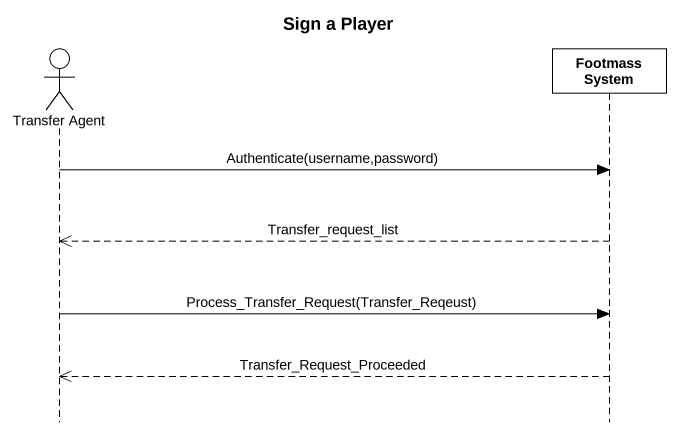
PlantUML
@startuml
title Sign a Player
hide footbox
actor "Transfer Agent" as Transfer_Agent
participant "Footmass System" as Footmass_System

Transfer_Agent -> Footmass_System : Authenticate(username,password)
Footmass_System -->> Transfer_Agent : Transfer_request_list
Transfer_Agent -> Footmass_System : Process_Transfer_Request(Transfer_Reqeust)
Footmass_System -->> Transfer_Agent : Transfer_Request_Proceeded
@enduml
